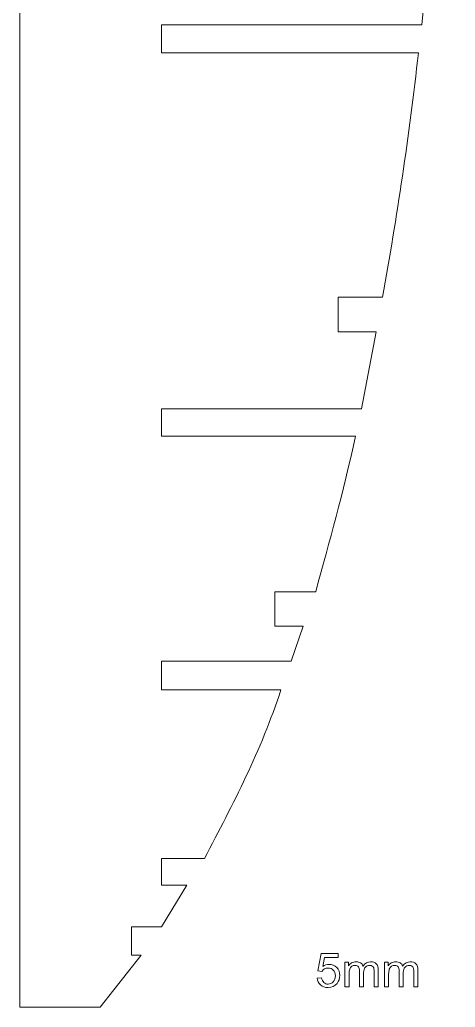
# Model space of a CAD drawing. Header units: millimetres. Extents: x -437 to 859, y -1313 to 762.
# Drawn here: x 622.1 to 699.6, y 37.4 to 213.1 of the extents above; entities that cross this region are included whole.
import ezdxf

# ---------------------------------------------------------------- set-up
doc = ezdxf.new("R2010")
doc.units = ezdxf.units.MM
doc.header["$MEASUREMENT"] = 0
doc.layers.add('Ebene 1', color=7, linetype='Continuous')

msp = doc.modelspace()

# ---------------------------------------------------------------- linework, layer by layer
at = {"layer": 'Ebene 1', "color": 250, "lineweight": 5}
for points, knots in [([(622.0937, 761.5243), (622.0937, 761.5243), (622.0937, 37.4071), (622.0937, 37.4071), (622.0937, 37.4071), (622.0937, 37.4071), (636.3893, 37.4071), (636.3893, 37.4071), (636.3893, 37.4071), (636.3893, 37.4071), (643.6693, 46.6453), (643.6693, 46.6453), (643.6693, 46.6453), (643.6693, 46.6453), (641.9836, 46.6453), (641.9836, 46.6453), (641.9836, 46.6453), (641.9836, 46.6453), (641.9837, 51.7315), (641.9837, 51.7315), (641.9837, 51.7315), (641.9837, 51.7315), (647.3328, 51.7315), (647.3328, 51.7315), (647.3328, 51.7315), (647.3328, 51.7315), (651.8229, 59.1013), (651.8229, 59.1013), (651.8229, 59.1013), (651.8229, 59.1013), (647.3328, 59.1013), (647.3328, 59.1013), (647.3328, 59.1013), (647.3328, 59.1013), (647.3328, 63.8761), (647.3328, 63.8761), (647.3328, 63.8761), (647.3328, 63.8761), (654.9532, 63.8761), (654.9532, 63.8761), (654.9532, 63.8761), (660.0815, 73.6541), (664.9884, 82.9893), (668.5669, 93.8743), (668.5669, 93.8743), (668.5669, 93.8743), (647.3328, 93.8743), (647.3328, 93.8743), (647.3328, 93.8743), (647.3328, 93.8743), (647.3328, 98.9605), (647.3328, 98.9605), (647.3328, 98.9605), (647.3328, 98.9605), (670.3868, 98.9605), (670.3868, 98.9605), (670.3868, 98.9605), (670.3868, 98.9605), (672.498, 105.1885), (672.498, 105.1885), (672.498, 105.1885), (672.498, 105.1885), (667.4972, 105.1885), (667.4972, 105.1885), (667.4972, 105.1885), (667.4972, 105.1885), (667.4972, 111.3128), (667.4972, 111.3128), (667.4972, 111.3128), (667.4972, 111.3128), (674.7549, 111.3127), (674.7549, 111.3127), (674.7549, 111.3127), (677.2175, 120.551), (679.6101, 128.5345), (681.8164, 139.0273), (681.8164, 139.0273), (681.8164, 139.0273), (647.3328, 139.0273), (647.3328, 139.0273), (647.3328, 139.0273), (647.3328, 139.0273), (647.3328, 143.9059), (647.3328, 143.9059), (647.3328, 143.9059), (647.3328, 143.9059), (682.9085, 143.9059), (682.9085, 143.9059), (682.9085, 143.9059), (682.9085, 143.9059), (685.5293, 157.6075), (685.5293, 157.6075), (685.5293, 157.6075), (685.5293, 157.6075), (678.7308, 157.6075), (678.7308, 157.6075), (678.7308, 157.6075), (678.7308, 157.6075), (678.7308, 163.7317), (678.7308, 163.7317), (678.7308, 163.7317), (678.7308, 163.7317), (686.6213, 163.7317), (686.6213, 163.7317), (686.6213, 163.7317), (689.2663, 178.1563), (691.329, 192.2169), (693.0277, 207.2239), (693.0277, 207.2239), (693.0277, 207.2239), (647.3328, 207.2239), (647.3328, 207.2239), (647.3328, 207.2239), (647.3328, 207.2239), (647.3328, 212.2063), (647.3328, 212.2063), (647.3328, 212.2063), (647.3328, 212.2063), (693.61, 212.2063), (693.61, 212.2063), (693.61, 212.2063), (693.61, 212.2063), (694.4836, 220.8217), (694.4836, 220.8217), (694.4836, 220.8217), (694.4836, 220.8217), (688.2508, 220.8217), (688.2508, 220.8217), (688.2508, 220.8217), (688.2508, 220.8217), (688.2508, 227.0497), (688.2508, 227.0497), (688.2508, 227.0497), (688.2508, 227.0497), (695.066, 227.0497), (695.066, 227.0497), (695.066, 227.0497), (696.6918, 244.1767), (697.3887, 260.8861), (698.4148, 278.4307), (698.4148, 278.4307), (698.4148, 278.4307), (647.3328, 278.4307), (647.3328, 278.4307), (647.3328, 278.4307), (647.3328, 278.4307), (647.3328, 283.6207), (647.3328, 283.6207), (647.3328, 283.6207), (647.3328, 283.6207), (698.7789, 283.6207), (698.7789, 283.6207), (698.7789, 283.6207), (698.7789, 283.6207), (698.9973, 288.2917), (698.9973, 288.2917), (698.9973, 288.2917), (698.9973, 288.2917), (692.4396, 288.2917), (692.4396, 288.2917), (692.4396, 288.2917), (692.4396, 288.2917), (692.4396, 294.2083), (692.4396, 294.2083), (692.4396, 294.2083), (692.4396, 294.2083), (699.2884, 294.2083), (699.2884, 294.2083), (699.2884, 294.2083), (699.2884, 294.2083), (699.5796, 342.0601), (699.5796, 342.0601), (699.5796, 342.0601), (699.5796, 342.0601), (692.4396, 342.0601), (692.4396, 342.0601), (692.4396, 342.0601), (692.4396, 342.0601), (692.8093, 347.8729), (692.8093, 347.8729), (692.8093, 347.8729), (692.8093, 347.8729), (699.5796, 347.8729), (699.5796, 347.8729), (699.5796, 347.8729), (699.5796, 347.8729), (699.5796, 370.2937), (699.5796, 370.2937), (699.5796, 370.2937), (699.5796, 370.2937), (647.3328, 370.2937), (647.3328, 370.2937), (647.3328, 370.2937), (647.3328, 370.2937), (647.3328, 375.2761), (647.3328, 375.2761), (647.3328, 375.2761), (647.3328, 375.2761), (699.3612, 375.2761), (699.3612, 375.2761), (699.3612, 375.2761), (699.3612, 375.2761), (699.3612, 395.4133), (699.3612, 395.4133), (699.3612, 395.4133), (699.3612, 395.4133), (692.4396, 395.4133), (692.4396, 395.4133), (692.4396, 395.4133), (692.4396, 395.4133), (692.4396, 401.1223), (692.4396, 401.1223), (692.4396, 401.1223), (692.4396, 401.1223), (699.2884, 401.1223), (699.2884, 401.1223), (699.2884, 401.1223), (699.0294, 416.9572), (699.0943, 432.6703), (698.1237, 448.6627), (698.1237, 448.6627), (698.1237, 448.6627), (647.3328, 448.6628), (647.3328, 448.6628), (647.3328, 448.6628), (647.3328, 448.6628), (647.3328, 453.6451), (647.3328, 453.6451), (647.3328, 453.6451), (647.3328, 453.6451), (698.2692, 453.6451), (698.2692, 453.6451), (698.2692, 453.6451), (698.2692, 453.6451), (697.7596, 466.5163), (697.7596, 466.5163), (697.7596, 466.5163), (697.7596, 466.5163), (690.726, 466.5163), (690.726, 466.5163), (690.726, 466.5163), (690.726, 466.5163), (690.726, 472.4329), (690.726, 472.4329), (690.726, 472.4329), (690.726, 472.4329), (697.5412, 472.4329), (697.5412, 472.4329), (697.5412, 472.4329), (696.8834, 488.1604), (696.28, 502.5891), (695.6484, 517.6897), (695.6484, 517.6897), (695.6484, 517.6897), (647.3328, 517.6897), (647.3328, 517.6897), (647.3328, 517.6897), (647.3328, 517.6897), (647.3328, 522.5683), (647.3328, 522.5683), (647.3328, 522.5683), (647.3328, 522.5683), (695.1388, 522.5683), (695.1388, 522.5683), (695.1388, 522.5683), (695.1388, 522.5683), (695.066, 529.2115), (695.066, 529.2115), (695.066, 529.2115), (695.066, 529.2115), (688.2509, 529.2115), (688.2509, 529.2115), (688.2509, 529.2115), (688.2509, 529.2115), (688.2509, 534.8167), (688.2509, 534.8167), (688.2509, 534.8167), (688.2509, 534.8167), (694.6292, 534.8167), (694.6292, 534.8167), (694.6292, 534.8167), (694.6292, 534.8167), (692.8093, 564.7111), (692.8093, 564.7111), (692.8093, 564.7111), (692.8093, 564.7111), (647.3328, 564.7111), (647.3328, 564.7111), (647.3328, 564.7111), (647.3328, 564.7111), (647.3328, 569.7973), (647.3328, 569.7973), (647.3328, 569.7973), (647.3328, 569.7973), (692.4396, 569.7973), (692.4396, 569.7973), (692.4396, 569.7973), (692.4396, 569.7973), (691.6444, 578.3089), (691.6444, 578.3089), (691.6444, 578.3089), (691.6444, 578.3089), (685.014, 578.3089), (685.014, 578.3089), (685.014, 578.3089), (685.014, 578.3089), (685.014, 584.3293), (685.014, 584.3293), (685.014, 584.3293), (685.014, 584.3293), (691.4989, 584.3293), (691.4989, 584.3293), (691.4989, 584.3293), (691.4989, 584.3293), (686.7668, 630.5203), (686.7668, 630.5203), (686.7668, 630.5203), (686.7668, 630.5203), (680.0636, 630.5203), (680.0636, 630.5203), (680.0636, 630.5203), (680.0636, 630.5203), (680.0636, 636.9559), (680.0636, 636.9559), (680.0636, 636.9559), (680.0636, 636.9559), (686.4756, 636.9559), (686.4756, 636.9559), (686.4756, 636.9559), (686.4756, 636.9559), (683.8548, 657.3007), (683.8548, 657.3007), (683.8548, 657.3007), (683.8548, 657.3007), (647.3328, 657.3007), (647.3328, 657.3007), (647.3328, 657.3007), (647.3328, 657.3007), (647.3328, 662.6983), (647.3328, 662.6983), (647.3328, 662.6983), (647.3328, 662.6983), (683.2724, 662.6983), (683.2724, 662.6983), (683.2724, 662.6983), (683.2724, 662.6983), (680.0636, 685.3267), (680.0636, 685.3267), (680.0636, 685.3267), (680.0636, 685.3267), (673.0188, 685.3267), (673.0188, 685.3267), (673.0188, 685.3267), (673.0188, 685.3267), (673.0188, 691.4509), (673.0188, 691.4509), (673.0188, 691.4509), (673.0188, 691.4509), (678.7308, 691.4509), (678.7308, 691.4509), (678.7308, 691.4509), (678.7308, 691.4509), (671.77, 728.5075), (671.77, 728.5075), (671.77, 728.5075), (671.77, 728.5075), (647.3328, 728.5075), (647.3328, 728.5075), (647.3328, 728.5075), (647.3328, 728.5075), (647.3328, 733.8013), (647.3328, 733.8013), (647.3328, 733.8013), (647.3328, 733.8013), (670.8964, 733.8013), (670.8964, 733.8013), (670.8964, 733.8013), (670.8964, 733.8013), (669.8773, 739.3515), (669.8773, 739.3515), (669.8773, 739.3515), (669.8773, 739.3515), (663.6892, 739.3515), (663.6892, 739.3515), (663.6892, 739.3515), (663.6892, 739.3515), (663.6892, 745.1079), (663.6892, 745.1079), (663.6892, 745.1079), (663.6892, 745.1079), (668.7124, 745.1079), (668.7124, 745.1079), (668.7124, 745.1079), (668.7124, 745.1079), (664.854, 761.5243), (664.854, 761.5243), (664.854, 761.5243), (664.854, 761.5243), (622.0937, 761.5243), (622.0937, 761.5243)], [0, 0, 0, 0, 0.01, 0.01, 0.01, 0.01, 0.02, 0.02, 0.02, 0.02, 0.03, 0.03, 0.03, 0.03, 0.04, 0.04, 0.04, 0.04, 0.05, 0.05, 0.05, 0.05, 0.06, 0.06, 0.06, 0.06, 0.07, 0.07, 0.07, 0.07, 0.08, 0.08, 0.08, 0.08, 0.09, 0.09, 0.09, 0.09, 0.1, 0.1, 0.1, 0.1, 0.11, 0.11, 0.11, 0.11, 0.12, 0.12, 0.12, 0.12, 0.13, 0.13, 0.13, 0.13, 0.14, 0.14, 0.14, 0.14, 0.15, 0.15, 0.15, 0.15, 0.16, 0.16, 0.16, 0.16, 0.17, 0.17, 0.17, 0.17, 0.18, 0.18, 0.18, 0.18, 0.19, 0.19, 0.19, 0.19, 0.2, 0.2, 0.2, 0.2, 0.21, 0.21, 0.21, 0.21, 0.22, 0.22, 0.22, 0.22, 0.23, 0.23, 0.23, 0.23, 0.24, 0.24, 0.24, 0.24, 0.25, 0.25, 0.25, 0.25, 0.26, 0.26, 0.26, 0.26, 0.27, 0.27, 0.27, 0.27, 0.28, 0.28, 0.28, 0.28, 0.29, 0.29, 0.29, 0.29, 0.3, 0.3, 0.3, 0.3, 0.31, 0.31, 0.31, 0.31, 0.32, 0.32, 0.32, 0.32, 0.33, 0.33, 0.33, 0.33, 0.34, 0.34, 0.34, 0.34, 0.35, 0.35, 0.35, 0.35, 0.36, 0.36, 0.36, 0.36, 0.37, 0.37, 0.37, 0.37, 0.38, 0.38, 0.38, 0.38, 0.39, 0.39, 0.39, 0.39, 0.4, 0.4, 0.4, 0.4, 0.41, 0.41, 0.41, 0.41, 0.42, 0.42, 0.42, 0.42, 0.43, 0.43, 0.43, 0.43, 0.44, 0.44, 0.44, 0.44, 0.45, 0.45, 0.45, 0.45, 0.46, 0.46, 0.46, 0.46, 0.47, 0.47, 0.47, 0.47, 0.48, 0.48, 0.48, 0.48, 0.49, 0.49, 0.49, 0.49, 0.5, 0.5, 0.5, 0.5, 0.51, 0.51, 0.51, 0.51, 0.52, 0.52, 0.52, 0.52, 0.53, 0.53, 0.53, 0.53, 0.54, 0.54, 0.54, 0.54, 0.55, 0.55, 0.55, 0.55, 0.56, 0.56, 0.56, 0.56, 0.57, 0.57, 0.57, 0.57, 0.58, 0.58, 0.58, 0.58, 0.59, 0.59, 0.59, 0.59, 0.6, 0.6, 0.6, 0.6, 0.61, 0.61, 0.61, 0.61, 0.62, 0.62, 0.62, 0.62, 0.63, 0.63, 0.63, 0.63, 0.64, 0.64, 0.64, 0.64, 0.65, 0.65, 0.65, 0.65, 0.66, 0.66, 0.66, 0.66, 0.67, 0.67, 0.67, 0.67, 0.68, 0.68, 0.68, 0.68, 0.69, 0.69, 0.69, 0.69, 0.7, 0.7, 0.7, 0.7, 0.71, 0.71, 0.71, 0.71, 0.72, 0.72, 0.72, 0.72, 0.73, 0.73, 0.73, 0.73, 0.74, 0.74, 0.74, 0.74, 0.75, 0.75, 0.75, 0.75, 0.76, 0.76, 0.76, 0.76, 0.77, 0.77, 0.77, 0.77, 0.78, 0.78, 0.78, 0.78, 0.79, 0.79, 0.79, 0.79, 0.8, 0.8, 0.8, 0.8, 0.81, 0.81, 0.81, 0.81, 0.82, 0.82, 0.82, 0.82, 0.83, 0.83, 0.83, 0.83, 0.84, 0.84, 0.84, 0.84, 0.85, 0.85, 0.85, 0.85, 0.86, 0.86, 0.86, 0.86, 0.87, 0.87, 0.87, 0.87, 0.88, 0.88, 0.88, 0.88, 0.89, 0.89, 0.89, 0.89, 0.9, 0.9, 0.9, 0.9, 0.91, 0.91, 0.91, 0.91, 0.92, 0.92, 0.92, 0.92, 0.93, 0.93, 0.93, 0.93, 0.94, 0.94, 0.94, 0.94, 0.95, 0.95, 0.95, 0.95, 0.96, 0.96, 0.96, 0.96, 0.97, 0.97, 0.97, 0.97, 0.98, 0.98, 0.98, 0.98, 0.99, 0.99, 0.99, 0.99, 1, 1, 1, 1]), ([(675.0156, 42.6034), (675.0156, 42.6034), (675.7973, 42.6697), (675.7973, 42.6697), (675.7973, 42.6697), (675.8552, 42.2887), (675.9892, 42.0037), (676.1995, 41.8118), (676.1995, 41.8118), (676.4112, 41.6199), (676.6652, 41.5239), (676.9629, 41.5239), (676.9629, 41.5239), (677.3213, 41.5239), (677.6247, 41.6594), (677.8717, 41.9289), (677.8717, 41.9289), (678.12, 42.1998), (678.2442, 42.5583), (678.2442, 43.0042), (678.2442, 43.0042), (678.2442, 43.4289), (678.1257, 43.7633), (677.8872, 44.0089), (677.8872, 44.0089), (677.6487, 44.2544), (677.3369, 44.3772), (676.9502, 44.3772), (676.9502, 44.3772), (676.7103, 44.3772), (676.4944, 44.3221), (676.3011, 44.2135), (676.3011, 44.2135), (676.1078, 44.1048), (675.9568, 43.9637), (675.8467, 43.7902), (675.8467, 43.7902), (675.8467, 43.7902), (675.1482, 43.8805), (675.1482, 43.8805), (675.1482, 43.8805), (675.1482, 43.8805), (675.7352, 46.9934), (675.7352, 46.9934), (675.7352, 46.9934), (675.7352, 46.9934), (678.7494, 46.9934), (678.7494, 46.9934), (678.7494, 46.9934), (678.7494, 46.9934), (678.7494, 46.2822), (678.7494, 46.2822), (678.7494, 46.2822), (678.7494, 46.2822), (676.3307, 46.2822), (676.3307, 46.2822), (676.3307, 46.2822), (676.3307, 46.2822), (676.0033, 44.6538), (676.0033, 44.6538), (676.0033, 44.6538), (676.3674, 44.9078), (676.7498, 45.0348), (677.1492, 45.0348), (677.1492, 45.0348), (677.6783, 45.0348), (678.1243, 44.8513), (678.4883, 44.4844), (678.4883, 44.4844), (678.8524, 44.1175), (679.0344, 43.6462), (679.0344, 43.0705), (679.0344, 43.0705), (679.0344, 42.5216), (678.8736, 42.0474), (678.5546, 41.6481), (678.5546, 41.6481), (678.1652, 41.1584), (677.6346, 40.9129), (676.9629, 40.9129), (676.9629, 40.9129), (676.4112, 40.9129), (675.961, 41.0667), (675.6125, 41.3757), (675.6125, 41.3757), (675.2639, 41.6848), (675.065, 42.094), (675.0156, 42.6034)], [0, 0, 0, 0, 0.04545455, 0.04545455, 0.04545455, 0.04545455, 0.09090909, 0.09090909, 0.09090909, 0.09090909, 0.13636364, 0.13636364, 0.13636364, 0.13636364, 0.18181818, 0.18181818, 0.18181818, 0.18181818, 0.22727273, 0.22727273, 0.22727273, 0.22727273, 0.27272727, 0.27272727, 0.27272727, 0.27272727, 0.31818182, 0.31818182, 0.31818182, 0.31818182, 0.36363636, 0.36363636, 0.36363636, 0.36363636, 0.40909091, 0.40909091, 0.40909091, 0.40909091, 0.45454545, 0.45454545, 0.45454545, 0.45454545, 0.5, 0.5, 0.5, 0.5, 0.54545455, 0.54545455, 0.54545455, 0.54545455, 0.59090909, 0.59090909, 0.59090909, 0.59090909, 0.63636364, 0.63636364, 0.63636364, 0.63636364, 0.68181818, 0.68181818, 0.68181818, 0.68181818, 0.72727273, 0.72727273, 0.72727273, 0.72727273, 0.77272727, 0.77272727, 0.77272727, 0.77272727, 0.81818182, 0.81818182, 0.81818182, 0.81818182, 0.86363636, 0.86363636, 0.86363636, 0.86363636, 0.90909091, 0.90909091, 0.90909091, 0.90909091, 0.95454545, 0.95454545, 0.95454545, 0.95454545, 1, 1, 1, 1]), ([(679.9319, 41.0159), (679.9319, 41.0159), (679.9319, 45.4059), (679.9319, 45.4059), (679.9319, 45.4059), (679.9319, 45.4059), (680.5965, 45.4059), (680.5965, 45.4059), (680.5965, 45.4059), (680.5965, 45.4059), (680.5965, 44.7906), (680.5965, 44.7906), (680.5965, 44.7906), (680.7348, 45.0051), (680.9183, 45.1787), (681.1469, 45.3085), (681.1469, 45.3085), (681.3755, 45.4398), (681.6365, 45.5061), (681.9286, 45.5061), (681.9286, 45.5061), (682.2532, 45.5061), (682.5199, 45.4383), (682.7273, 45.3029), (682.7273, 45.3029), (682.9362, 45.1674), (683.0829, 44.9797), (683.1676, 44.737), (683.1676, 44.737), (683.5161, 45.2493), (683.9677, 45.5061), (684.5237, 45.5061), (684.5237, 45.5061), (684.9597, 45.5061), (685.2941, 45.3847), (685.5284, 45.1434), (685.5284, 45.1434), (685.7626, 44.9021), (685.8798, 44.531), (685.8798, 44.03), (685.8798, 44.03), (685.8798, 44.03), (685.8798, 41.0159), (685.8798, 41.0159), (685.8798, 41.0159), (685.8798, 41.0159), (685.1403, 41.0159), (685.1403, 41.0159), (685.1403, 41.0159), (685.1403, 41.0159), (685.1403, 43.7817), (685.1403, 43.7817), (685.1403, 43.7817), (685.1403, 44.0794), (685.1163, 44.2939), (685.0684, 44.4252), (685.0684, 44.4252), (685.019, 44.555), (684.9315, 44.6608), (684.8059, 44.7412), (684.8059, 44.7412), (684.6789, 44.8203), (684.5293, 44.8612), (684.3586, 44.8612), (684.3586, 44.8612), (684.0495, 44.8612), (683.7941, 44.7582), (683.5895, 44.5522), (683.5895, 44.5522), (683.3863, 44.3475), (683.2833, 44.0188), (683.2833, 43.5672), (683.2833, 43.5672), (683.2833, 43.5672), (683.2833, 41.0159), (683.2833, 41.0159), (683.2833, 41.0159), (683.2833, 41.0159), (682.5396, 41.0159), (682.5396, 41.0159), (682.5396, 41.0159), (682.5396, 41.0159), (682.5396, 43.8678), (682.5396, 43.8678), (682.5396, 43.8678), (682.5396, 44.1994), (682.479, 44.4477), (682.3576, 44.6128), (682.3576, 44.6128), (682.2363, 44.7779), (682.0387, 44.8612), (681.7621, 44.8612), (681.7621, 44.8612), (681.5533, 44.8612), (681.36, 44.8062), (681.1822, 44.6947), (681.1822, 44.6947), (681.0044, 44.5846), (680.8745, 44.4237), (680.7955, 44.2121), (680.7955, 44.2121), (680.7151, 43.999), (680.6756, 43.6928), (680.6756, 43.2934), (680.6756, 43.2934), (680.6756, 43.2934), (680.6756, 41.0159), (680.6756, 41.0159), (680.6756, 41.0159), (680.6756, 41.0159), (679.9319, 41.0159), (679.9319, 41.0159)], [0, 0, 0, 0, 0.03571429, 0.03571429, 0.03571429, 0.03571429, 0.07142857, 0.07142857, 0.07142857, 0.07142857, 0.10714286, 0.10714286, 0.10714286, 0.10714286, 0.14285714, 0.14285714, 0.14285714, 0.14285714, 0.17857143, 0.17857143, 0.17857143, 0.17857143, 0.21428571, 0.21428571, 0.21428571, 0.21428571, 0.25, 0.25, 0.25, 0.25, 0.28571429, 0.28571429, 0.28571429, 0.28571429, 0.32142857, 0.32142857, 0.32142857, 0.32142857, 0.35714286, 0.35714286, 0.35714286, 0.35714286, 0.39285714, 0.39285714, 0.39285714, 0.39285714, 0.42857143, 0.42857143, 0.42857143, 0.42857143, 0.46428571, 0.46428571, 0.46428571, 0.46428571, 0.5, 0.5, 0.5, 0.5, 0.53571429, 0.53571429, 0.53571429, 0.53571429, 0.57142857, 0.57142857, 0.57142857, 0.57142857, 0.60714286, 0.60714286, 0.60714286, 0.60714286, 0.64285714, 0.64285714, 0.64285714, 0.64285714, 0.67857143, 0.67857143, 0.67857143, 0.67857143, 0.71428571, 0.71428571, 0.71428571, 0.71428571, 0.75, 0.75, 0.75, 0.75, 0.78571429, 0.78571429, 0.78571429, 0.78571429, 0.82142857, 0.82142857, 0.82142857, 0.82142857, 0.85714286, 0.85714286, 0.85714286, 0.85714286, 0.89285714, 0.89285714, 0.89285714, 0.89285714, 0.92857143, 0.92857143, 0.92857143, 0.92857143, 0.96428571, 0.96428571, 0.96428571, 0.96428571, 1, 1, 1, 1]), ([(686.9847, 41.0159), (686.9847, 41.0159), (686.9847, 45.4059), (686.9847, 45.4059), (686.9847, 45.4059), (686.9847, 45.4059), (687.6493, 45.4059), (687.6493, 45.4059), (687.6493, 45.4059), (687.6493, 45.4059), (687.6493, 44.7906), (687.6493, 44.7906), (687.6493, 44.7906), (687.7876, 45.0051), (687.9711, 45.1787), (688.1997, 45.3085), (688.1997, 45.3085), (688.4283, 45.4398), (688.6893, 45.5061), (688.9814, 45.5061), (688.9814, 45.5061), (689.306, 45.5061), (689.5727, 45.4383), (689.7801, 45.3029), (689.7801, 45.3029), (689.989, 45.1674), (690.1357, 44.9797), (690.2204, 44.737), (690.2204, 44.737), (690.5689, 45.2493), (691.0205, 45.5061), (691.5765, 45.5061), (691.5765, 45.5061), (692.0125, 45.5061), (692.3469, 45.3847), (692.5812, 45.1434), (692.5812, 45.1434), (692.8154, 44.9021), (692.9326, 44.531), (692.9326, 44.03), (692.9326, 44.03), (692.9326, 44.03), (692.9326, 41.0159), (692.9326, 41.0159), (692.9326, 41.0159), (692.9326, 41.0159), (692.1931, 41.0159), (692.1931, 41.0159), (692.1931, 41.0159), (692.1931, 41.0159), (692.1931, 43.7817), (692.1931, 43.7817), (692.1931, 43.7817), (692.1931, 44.0794), (692.1691, 44.2939), (692.1212, 44.4252), (692.1212, 44.4252), (692.0718, 44.555), (691.9843, 44.6608), (691.8587, 44.7412), (691.8587, 44.7412), (691.7317, 44.8203), (691.5821, 44.8612), (691.4114, 44.8612), (691.4114, 44.8612), (691.1023, 44.8612), (690.8469, 44.7582), (690.6423, 44.5522), (690.6423, 44.5522), (690.4391, 44.3475), (690.3361, 44.0188), (690.3361, 43.5672), (690.3361, 43.5672), (690.3361, 43.5672), (690.3361, 41.0159), (690.3361, 41.0159), (690.3361, 41.0159), (690.3361, 41.0159), (689.5924, 41.0159), (689.5924, 41.0159), (689.5924, 41.0159), (689.5924, 41.0159), (689.5924, 43.8678), (689.5924, 43.8678), (689.5924, 43.8678), (689.5924, 44.1994), (689.5318, 44.4477), (689.4104, 44.6128), (689.4104, 44.6128), (689.2891, 44.7779), (689.0915, 44.8612), (688.8149, 44.8612), (688.8149, 44.8612), (688.6061, 44.8612), (688.4128, 44.8062), (688.235, 44.6947), (688.235, 44.6947), (688.0572, 44.5846), (687.9273, 44.4237), (687.8483, 44.2121), (687.8483, 44.2121), (687.7679, 43.999), (687.7284, 43.6928), (687.7284, 43.2934), (687.7284, 43.2934), (687.7284, 43.2934), (687.7284, 41.0159), (687.7284, 41.0159), (687.7284, 41.0159), (687.7284, 41.0159), (686.9847, 41.0159), (686.9847, 41.0159)], [0, 0, 0, 0, 0.03571429, 0.03571429, 0.03571429, 0.03571429, 0.07142857, 0.07142857, 0.07142857, 0.07142857, 0.10714286, 0.10714286, 0.10714286, 0.10714286, 0.14285714, 0.14285714, 0.14285714, 0.14285714, 0.17857143, 0.17857143, 0.17857143, 0.17857143, 0.21428571, 0.21428571, 0.21428571, 0.21428571, 0.25, 0.25, 0.25, 0.25, 0.28571429, 0.28571429, 0.28571429, 0.28571429, 0.32142857, 0.32142857, 0.32142857, 0.32142857, 0.35714286, 0.35714286, 0.35714286, 0.35714286, 0.39285714, 0.39285714, 0.39285714, 0.39285714, 0.42857143, 0.42857143, 0.42857143, 0.42857143, 0.46428571, 0.46428571, 0.46428571, 0.46428571, 0.5, 0.5, 0.5, 0.5, 0.53571429, 0.53571429, 0.53571429, 0.53571429, 0.57142857, 0.57142857, 0.57142857, 0.57142857, 0.60714286, 0.60714286, 0.60714286, 0.60714286, 0.64285714, 0.64285714, 0.64285714, 0.64285714, 0.67857143, 0.67857143, 0.67857143, 0.67857143, 0.71428571, 0.71428571, 0.71428571, 0.71428571, 0.75, 0.75, 0.75, 0.75, 0.78571429, 0.78571429, 0.78571429, 0.78571429, 0.82142857, 0.82142857, 0.82142857, 0.82142857, 0.85714286, 0.85714286, 0.85714286, 0.85714286, 0.89285714, 0.89285714, 0.89285714, 0.89285714, 0.92857143, 0.92857143, 0.92857143, 0.92857143, 0.96428571, 0.96428571, 0.96428571, 0.96428571, 1, 1, 1, 1])]:
    msp.add_open_spline(points, degree=3, knots=knots, dxfattribs=at)

doc.saveas('drawing.dxf')
